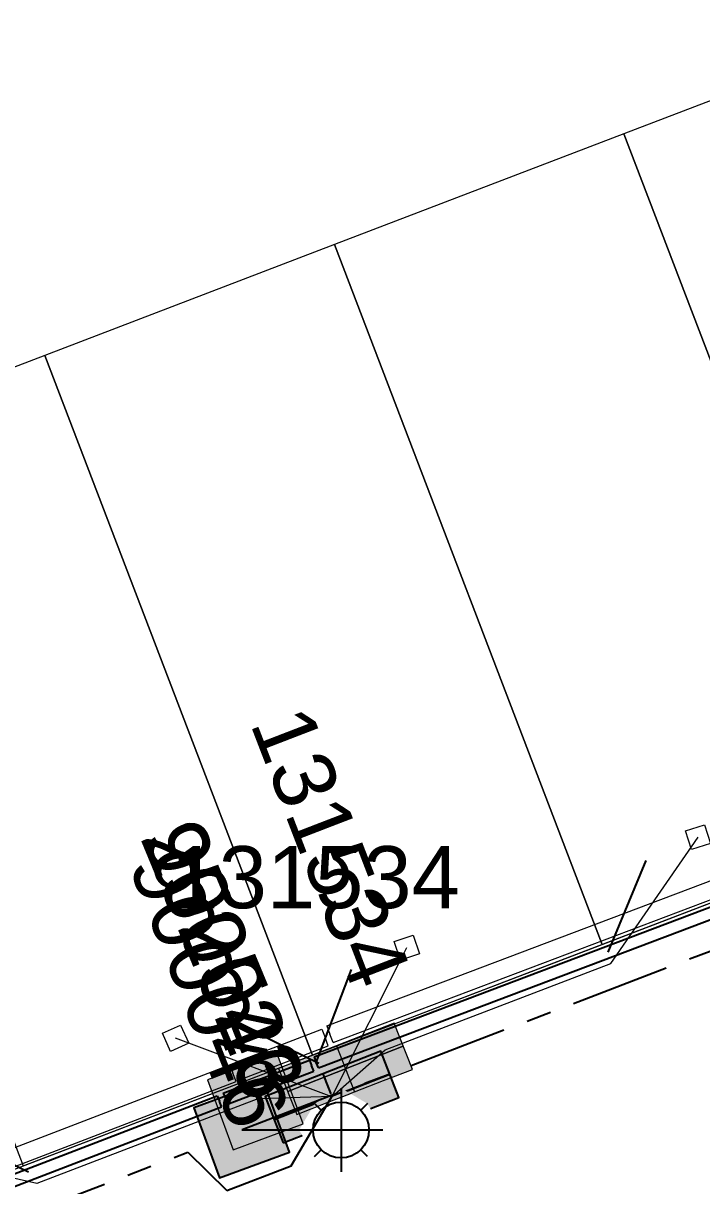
# Model space of a CAD drawing. Header units: metres. Extents: x 0 to 310918, y 0 to 6270107.
# Drawn here: x 310383.96 to 310411.28, y 6269845.6 to 6269892.41 of the extents above; entities that cross this region are included whole.
import ezdxf
from ezdxf.enums import TextEntityAlignment as Align

# ---------------------------------------------------------------- set-up
doc = ezdxf.new("R2010")
doc.units = ezdxf.units.M
doc.linetypes.add('Cable Exist UG', pattern=[7, 4, -1, 1, -1])
doc.linetypes.add('PHANTOMX2', pattern=[6.6, 3, -0.75, 0.2, -0.75, 0.2, -0.75, 0.2, -0.75])
doc.layers.get('0').update_dxf_attribs({"color": 6})
for name, color, linetype, lineweight in [('_User Miscellaneous1', 30, 'Continuous', 13), ('Cadastre Developer_SP_NEW', 92, 'Continuous', 15), ('Cadastre Land Parcels_SP_EXT', 118, 'Continuous', 15), ('Cadastre Roads_SP_EXT', 218, 'Continuous', 15), ('Mains_LV_EXT', 163, 'Continuous', 25), ('Mains_LV_SL_EXT', 135, 'Continuous', 25), ('Services_SP_EXT', 42, 'PHANTOMX2', 20)]:
    doc.layers.add(name, color=color, linetype=linetype, lineweight=lineweight)
doc.layers.add('_User Miscellaneous12', color=252, linetype='Continuous', lineweight=13, plot=False, transparency=0.75)
for name, color, linetype in [('Duct_SP_EXT', 30, 'Continuous'), ('SupportsUG_SP_LV_EXT', 7, 'Continuous'), ('SupportsUG_SP_LV_SL_EXT', 7, 'Continuous'), ('Trench_SP_EXT', 7, 'Continuous')]:
    doc.layers.add(name, color=color, linetype=linetype)
doc.layers.add('Features_HIDE', color=1, linetype='Continuous', plot=False)
doc.styles.add('COLUMN_LABEL', font='arial.ttf', dxfattribs={"height": 2})
doc.styles.add('iecARIAL', font='arial.ttf', dxfattribs={"height": 2})
doc.styles.add('POLE_LABEL', font='arial.ttf', dxfattribs={"height": 2})
doc.styles.add('SL_LABEL', font='arial.ttf', dxfattribs={"height": 2})
doc.styles.get("Standard").update_dxf_attribs({"font": 'arial.ttf'})

# ---------------------------------------------------------------- blocks, each defined once
blk = doc.blocks.new('COLUMN_EXT')
blk.add_hatch(color=256).paths.add_polyline_path([(1.5, -1.5), (1.5, 1.5), (-1.5, 1.5), (-1.5, -1.5)])
blk.add_lwpolyline([(1.5, 1.5), (-1.5, 1.5), (-1.5, -1.5), (1.5, -1.5)], close=True)
at = {"flags": 1}
blk.add_attdef('Z', (-1.813, 2.351), '', height=0.2, rotation=180, dxfattribs=at)
at = {"flags": 9}
for tag, p in [('SUBURB', (-1.813, 1.8)), ('NOTES', (-1.813, 2)), ('STREETNAME', (-1.813, 1.6)), ('LOCATION', (-1.813, 1.4)), ('LEGEND', (-1.813, 1.2)), ('USAGE', (-1.813, 1)), ('COLUMN_TYPE', (-1.813, 0.4)), ('OWNED_BY', (-1.813, 0.6)), ('STATE', (-1.813, 0.8))]:
    blk.add_attdef(tag, text='', height=0.2, rotation=180, dxfattribs=at).set_placement(p, align=Align.MIDDLE_LEFT)
for tag, style, p in [('STRUCTURE_PLANT_NUMBER', 'POLE_LABEL', (-1.813, -0.031)), ('STREET_CODE', 'COLUMN_LABEL', (-1.813, 0.2))]:
    blk.add_attdef(tag, text='', height=0.2, rotation=180, dxfattribs=dict(at, style=style)).set_placement(p, align=Align.MIDDLE_LEFT)
at = {"style": 'COLUMN_LABEL', "width": 0.9, "flags": 8}
blk.add_attdef('ASSET_NUM', text='', height=2, rotation=270, dxfattribs=at).set_placement((2, -4), align=Align.MIDDLE_LEFT)
blk = doc.blocks.new('PILLAR_EXT')
blk.add_hatch(color=256).paths.add_polyline_path([(-2.5, 1), (-2.5, -1), (2.5, -1), (2.5, 1)])
for p, q in [((0, 1), (0, -1)), ((-2.5, 0), (2.5, 0))]:
    blk.add_line(p, q)
at = {"ltscale": 10}
blk.add_line((2.5, 0), (-2.5, 0), dxfattribs=at)
blk.add_lwpolyline([(-2.5, -1), (-1.25, -1), (1.25, -1), (2.5, -1), (2.5, 1), (-2.5, 1)], close=True)
at = {"width": 0.9, "flags": 8}
blk.add_attdef('ASSET_NUM', text='', height=2, rotation=90, dxfattribs=at).set_placement((-2, 4), align=Align.MIDDLE_LEFT)
for tag, p, flags in [('OWNED_BY', (0, -0.2), 9), ('STATE', (0, -0.4), 9), ('SUPPORT_TYPE', (0, -0.6), 9), ('USAGE', (0, -0.8), 9), ('LEGEND', (0, -1), 9), ('LOCATION', (0, -1.2), 9), ('NOTES', (0, -1.4), 9), ('PARENT', (0, -1.6), 9), ('STREETNAME', (0, -1.8), 9), ('SUBURB', (0, -2), 1)]:
    blk.add_attdef(tag, p, '', height=0.2, dxfattribs=dict(flags=flags))
blk = doc.blocks.new('SL_LANTERN_EXT')
at = {"flags": 9}
for tag, p in [('LRATECODE', (-7.4, 0)), ('LOUTREACHVOCAB', (-7.2, 0)), ('LOUTREACH', (-7, 0)), ('LANTNUMBER', (-6.6, 0)), ('LNEW', (-6.4, 0)), ('LMASTVOCAB', (-6.2, 0)), ('LMAST', (-6, 0)), ('LLAMPVOCAB', (-5.8, 0)), ('LLAMP', (-5.6, 0)), ('LEXIST', (-5.4, 0)), ('LCHARGE3PERCENT', (-5.2, 0)), ('LCHARGE3', (-5, 0)), ('LCHARGE2PERCENT', (-4.8, 0)), ('LCHARGE2', (-4.6, 0)), ('LCHARGE1PERCENT', (-4.4, 0)), ('LCHARGE1', (-4.2, 0)), ('LCATEGORY', (-4, 0)), ('LBRACKETVOCAB', (-3.8, 0)), ('LBRACKET', (-3.6, 0)), ('LKINGHEIGHT', (-3.4, 0)), ('CREPLACE', (-3.2, 0)), ('CREMOVE', (-3, 0)), ('CNUMBER', (-2.8, 0)), ('CNEW', (-2.6, 0)), ('CEXIST', (-2.4, 0)), ('USAGE', (-2.2, 0)), ('STATE', (-2, 0)), ('OWNED_BY', (-1.8, 0)), ('ORIENTATION', (-1.6, 0)), ('OPERATING_VOLTAGE', (-1.4, 0)), ('NO_PHASES', (-1.2, 0)), ('LANTERN_TYPE', (-1, 0)), ('LANTERN_PURPOSE', (-0.8, 0)), ('CONTROL_TYPE', (-0.6, 0)), ('CONSTRUCTED_VOLTAGE', (-0.4, 0))]:
    blk.add_attdef(tag, text='', height=0.001, rotation=270, dxfattribs=at).set_placement(p, align=Align.MIDDLE_LEFT)
at = {"style": 'SL_LABEL', "flags": 9}
blk.add_attdef('STREET_CODE', text='', height=0.001, rotation=270, dxfattribs=at).set_placement((0.001, 0), align=Align.MIDDLE_LEFT)
at = {"flags": 1}
blk.add_attdef('Z', (0, 0), '', height=0.001, rotation=270, dxfattribs=at)
at = {"width": 0.9}
blk.add_attdef('LNUMBER', text='', height=1, dxfattribs=at).set_placement((7, -1), align=Align.MIDDLE_LEFT)
at = {"flags": 9}
for tag, p in [('LREMOVE', (0, -7.6)), ('LREPLACE', (0, -7.8)), ('LTYPE', (0, -8)), ('LTYPEVOCAB', (0, -8.2)), ('LEGEND', (0, -8.4)), ('SUBURB', (0, -8.6)), ('STREETNAME', (0, -8.8)), ('LOCATION', (0, -9)), ('NOTES', (0, -9.2)), ('MAINTAINED_BY', (0, -9.863))]:
    blk.add_attdef(tag, text='', height=0.001, dxfattribs=at).set_placement(p, align=Align.MIDDLE_LEFT)
blk.add_attdef('OPERATED_BY', (0, -9.607), '', height=0.001, dxfattribs=at)
at = {"layer": 'Features_HIDE', "width": 0.9}
blk.add_attdef('ASSET_NUM', text='', height=1, dxfattribs=at).set_placement((7, 1), align=Align.MIDDLE_LEFT)
at = {"transparency": 33554651}
blk.add_wipeout([(5.688, 0), (5.061, -1.061), (4, -1.688), (2.939, -1.061), (2.313, 0), (2.939, 1.061), (4, 1.687), (5.061, 1.061)], dxfattribs=at)
for p, q in [((4, 1.687), (4, 0)), ((2.939, 1.061), (3.205, 0.795)), ((5.061, 1.061), (4.795, 0.795)), ((0, 0), (4, 0)), ((4, 0), (5.688, 0)), ((4, 0), (4, -1.688)), ((2.939, -1.061), (3.205, -0.795)), ((5.061, -1.061), (4.795, -0.795))]:
    blk.add_line(p, q)
blk.add_circle((4, 0), 1.125)
blk = doc.blocks.new('CCP_EXT')
at = {"flags": 9}
for tag, p in [('OWNED_BY', (0, -1)), ('USAGE', (0, -1.2)), ('LEGEND', (0, -1.4)), ('STATE', (0, -1.8)), ('LIFE_SUPPORT', (0, -1.6)), ('NOTES', (0, -2))]:
    blk.add_attdef(tag, text='', height=0.2, dxfattribs=at).set_placement(p, align=Align.MIDDLE_LEFT)
at = {"transparency": 33554651}
blk.add_wipeout([(0, 0.566), (0.566, 0), (0, -0.566), (-0.566, 0)], dxfattribs=at)
blk.add_lwpolyline([(-0.566, 0), (0, 0.566), (0.566, 0), (0, -0.566), (-0.566, 0)])
at = {"flags": 1}
blk.add_attdef('Z', (0, 0), '', height=0.2, dxfattribs=at)
at = {"flags": 9}
for tag, p in [('CCP_TYPE', (0, 0)), ('CONSTRUCTED_VOLTAGE', (0, -0.2)), ('NO_PHASES', (0, -0.4)), ('OPERATING_VOLTAGE', (0, -0.6)), ('ORIENTATION', (0, -0.8))]:
    blk.add_attdef(tag, text='', height=0.2, dxfattribs=at).set_placement(p, align=Align.MIDDLE_LEFT)

msp = doc.modelspace()

# ---------------------------------------------------------------- linework, layer by layer
at = {"layer": 'Cadastre Land Parcels_SP_EXT', "linetype": 'Continuous'}
for points in [[(310430.583, 6269864.24), (310419.805, 6269892.407), (310408.146, 6269887.95), (310418.925, 6269859.779), (310430.583, 6269864.24)], [(310418.925, 6269859.779), (310408.146, 6269887.95), (310396.488, 6269883.492), (310407.267, 6269855.318), (310418.925, 6269859.779)], [(310407.267, 6269855.318), (310396.488, 6269883.492), (310384.829, 6269879.035), (310395.609, 6269850.858), (310407.267, 6269855.318)], [(310395.609, 6269850.858), (310384.829, 6269879.035), (310373.17, 6269874.577), (310383.951, 6269846.396), (310395.609, 6269850.858)]]:
    msp.add_lwpolyline(points, close=True, dxfattribs=at)
at = {"layer": 'Trench_SP_EXT', "linetype": 'Cable Exist UG'}
for points in [[(310407.504, 6269855.002), (310409.188, 6269859.057)], [(310384.172, 6269846.144), (310380.191, 6269848.047)]]:
    msp.add_lwpolyline(points, dxfattribs=at)

# ---------------------------------------------------------------- block references
at = {"layer": 'SupportsUG_SP_LV_EXT'}
ref = msp.add_blockref('PILLAR_EXT', (310396.386, 6269849.175), dxfattribs=dict(at, rotation=21.39502517124976))
ref.add_attrib('ASSET_NUM', '131534', dxfattribs={"layer": '0', "height": 2.5, "style": 'iecARIAL'}).set_placement((310401.534, 6269858.024), align=Align.MIDDLE_RIGHT)
at = {"layer": 'SupportsUG_SP_LV_SL_EXT'}
ref = msp.add_blockref('COLUMN_EXT', (310392.751, 6269847.846), dxfattribs=dict(at, rotation=20.26866336615256))
ref.add_attrib('ASSET_NUM', '900046', dxfattribs={"layer": '0', "height": 2.5, "rotation": 291.4023, "style": 'COLUMN_LABEL'}).set_placement((310394.751, 6269848.596), align=Align.TOP_RIGHT)

# ---------------------------------------------------------------- next in the draw order: block references
at = {"layer": 'Features_HIDE'}
ref = msp.add_blockref('SL_LANTERN_EXT', (310392.751, 6269847.846), dxfattribs=at)
ref.add_attrib('ASSET_NUM', '252523', dxfattribs={"layer": '0', "height": 2.5, "rotation": 292.4794, "style": 'iecARIAL'}).set_placement((310394.251, 6269849.346), align=Align.MIDDLE_RIGHT)
at = {"layer": 'Services_SP_EXT', "rotation": 242.6776695044705}
msp.add_blockref('CCP_EXT', (310411.128, 6269859.636), dxfattribs=at)

# ---------------------------------------------------------------- next in the draw order: linework, layer by layer
at = {"layer": '_User Miscellaneous1'}
for p, q in [((310392.511, 6269850.576), (310395.982, 6269851.905)), ((310395.982, 6269851.905), (310396.111, 6269851.569)), ((310396.174, 6269852.039), (310396.302, 6269851.702)), ((310396.429, 6269851.365), (310396.302, 6269851.702)), ((310392.768, 6269849.904), (310396.24, 6269851.233)), ((310396.24, 6269851.233), (310396.111, 6269851.569)), ((310347.889, 6269833.412), (310392.27, 6269850.47)), ((310392.27, 6269850.47), (310392.399, 6269850.134)), ((310392.511, 6269850.576), (310392.64, 6269850.24)), ((310348.147, 6269832.74), (310392.528, 6269849.798)), ((310392.528, 6269849.798), (310392.399, 6269850.134)), ((310392.768, 6269849.904), (310392.64, 6269850.24))]:
    msp.add_line(p, q, dxfattribs=at)
at = {"layer": '_User Miscellaneous12'}
msp.add_lwpolyline([(310396.394, 6269849.192), (310393.396, 6269849.101), (310393.396, 6269849.101), (310384.496, 6269845.694), (310378.381, 6269847.078)], dxfattribs=at)
at = {"layer": 'Cadastre Developer_SP_NEW', "linetype": 'Continuous'}
msp.add_lwpolyline([(310430.583, 6269864.24), (310419.805, 6269892.407), (310408.146, 6269887.95), (310418.925, 6269859.779), (310430.583, 6269864.24)], close=True, dxfattribs=at)
at = {"layer": 'Duct_SP_EXT'}
for p, q in [((310395.672, 6269850.794), (310395.757, 6269850.569)), ((310392.009, 6269849.332), (310395.48, 6269850.66)), ((310395.48, 6269850.66), (310395.566, 6269850.436)), ((310395.652, 6269850.212), (310395.566, 6269850.436)), ((310395.842, 6269850.345), (310395.757, 6269850.569)), ((310392.181, 6269848.883), (310395.652, 6269850.212)), ((310392.009, 6269849.332), (310392.095, 6269849.107)), ((310347.387, 6269832.167), (310391.768, 6269849.225)), ((310391.768, 6269849.225), (310391.854, 6269849.001)), ((310391.94, 6269848.777), (310391.854, 6269849.001)), ((310392.181, 6269848.883), (310392.095, 6269849.107)), ((310347.559, 6269831.719), (310391.94, 6269848.777))]:
    msp.add_line(p, q, dxfattribs=at)
at = {"layer": 'Mains_LV_EXT', "linetype": 'Cable Exist UG'}
msp.add_lwpolyline([(310301.441, 6269812.998), (310305.108, 6269812.094), (310305.108, 6269812.094), (310339.894, 6269825.472), (310341.317, 6269824.847), (310341.317, 6269824.847), (310349.336, 6269827.942), (310350.81, 6269831.719), (310350.81, 6269831.719), (310390.586, 6269846.955), (310392.157, 6269845.414), (310392.157, 6269845.414), (310394.744, 6269846.405), (310396.416, 6269849.255)], dxfattribs=at)
at = {"layer": 'Mains_LV_SL_EXT', "linetype": 'Cable Exist UG'}
msp.add_lwpolyline([(310396.507, 6269849.291), (310392.751, 6269847.846)], dxfattribs=at)
at = {"layer": 'Trench_SP_EXT', "linetype": 'Cable Exist UG'}
for points in [[(310395.757, 6269850.569), (310397.374, 6269854.849)], [(310395.853, 6269850.522), (310391.574, 6269852.613)]]:
    msp.add_lwpolyline(points, dxfattribs=at)

# ---------------------------------------------------------------- next in the draw order: block references
at = {"layer": 'Services_SP_EXT'}
for p, rotation in [((310399.4, 6269855.188), 243.3950251496425), ((310390.089, 6269851.541), 339.3950252077418)]:
    msp.add_blockref('CCP_EXT', p, dxfattribs=dict(at, rotation=rotation))

# ---------------------------------------------------------------- next in the draw order: linework, layer by layer
at = {"layer": '_User Miscellaneous1'}
for p, q in [((310396.174, 6269852.039), (310439.007, 6269868.247)), ((310396.429, 6269851.365), (310439.262, 6269867.573))]:
    msp.add_line(p, q, dxfattribs=at)
at = {"layer": '_User Miscellaneous12'}
for points in [[(310396.394, 6269849.192), (310398.533, 6269851.067), (310398.533, 6269851.067), (310407.615, 6269854.544), (310411.128, 6269859.636)], [(310396.386, 6269849.175), (310399.4, 6269855.188)], [(310396.386, 6269849.175), (310390.089, 6269851.541)]]:
    msp.add_lwpolyline(points, dxfattribs=at)
at = {"layer": 'Cadastre Developer_SP_NEW', "linetype": 'Continuous'}
for points in [[(310418.925, 6269859.779), (310408.146, 6269887.95), (310396.488, 6269883.492), (310407.267, 6269855.318), (310418.925, 6269859.779)], [(310407.267, 6269855.318), (310396.488, 6269883.492), (310384.829, 6269879.035), (310395.609, 6269850.858), (310407.267, 6269855.318)], [(310395.609, 6269850.858), (310384.829, 6269879.035), (310373.17, 6269874.577), (310383.951, 6269846.396), (310395.609, 6269850.858)]]:
    msp.add_lwpolyline(points, close=True, dxfattribs=at)
at = {"layer": 'Cadastre Roads_SP_EXT', "linetype": 'Continuous'}
msp.add_lwpolyline([(310486.162, 6269866.446), (310479.867, 6269883.098), (310180.172, 6269768.419), (310186.465, 6269751.771), (310486.162, 6269866.446)], close=True, dxfattribs=at)
at = {"layer": 'Duct_SP_EXT'}
for p, q in [((310395.672, 6269850.794), (310438.505, 6269867.002)), ((310395.842, 6269850.345), (310438.675, 6269866.553))]:
    msp.add_line(p, q, dxfattribs=at)
at = {"layer": 'Mains_LV_EXT', "linetype": 'Cable Exist UG'}
msp.add_lwpolyline([(310443.039, 6269867.03), (310441.204, 6269864.16), (310441.204, 6269864.16), (310438.754, 6269863.251), (310436, 6269864.371), (310436, 6269864.371), (310396.323, 6269849.183)], dxfattribs=at)

# ---------------------------------------------------------------- next in the draw order: block references
at = {"layer": '_User Miscellaneous1'}
ref = msp.add_blockref('PILLAR_EXT', (310396.931, 6269850.307), dxfattribs=dict(at, rotation=21.39502517124976))
ref.add_attrib('ASSET_NUM', '131534', dxfattribs={"layer": '0', "height": 2.5, "rotation": 291.0793, "style": 'iecARIAL'}).set_placement((310398.431, 6269853.807), align=Align.MIDDLE_RIGHT)
ref = msp.add_blockref('COLUMN_EXT', (310393.296, 6269848.979), dxfattribs=dict(at, rotation=20.26866336615256))
ref.add_attrib('ASSET_NUM', '900046', dxfattribs={"layer": '0', "height": 2.5, "rotation": 291.4023, "style": 'COLUMN_LABEL'}).set_placement((310395.296, 6269849.729), align=Align.TOP_RIGHT)

doc.saveas('drawing.dxf')
